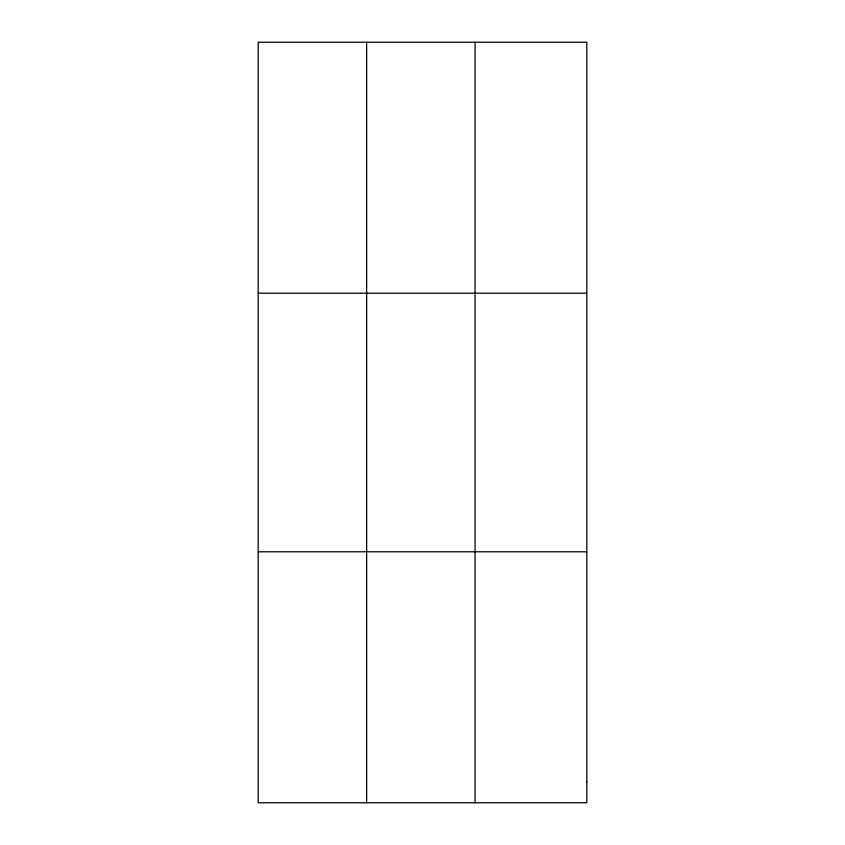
<?xml version="1.0" encoding="UTF-8"?>
<svg xmlns="http://www.w3.org/2000/svg" width="845" height="845" viewBox="0 0 845 845"><rect width="100%" height="100%" fill="white"/><g stroke="black" fill="none" stroke-linecap="round" stroke-linejoin="round"><path stroke-width="1.27" d="M366.635 42.25L366.635 802.75M475.08 42.25L475.08 802.75M258.19 293.215L586.81 293.215M258.19 551.785L586.81 551.785M586.81 781.836L586.81 802.75L258.19 802.75L258.19 42.25L586.81 42.25L586.81 781.836"/></g></svg>
